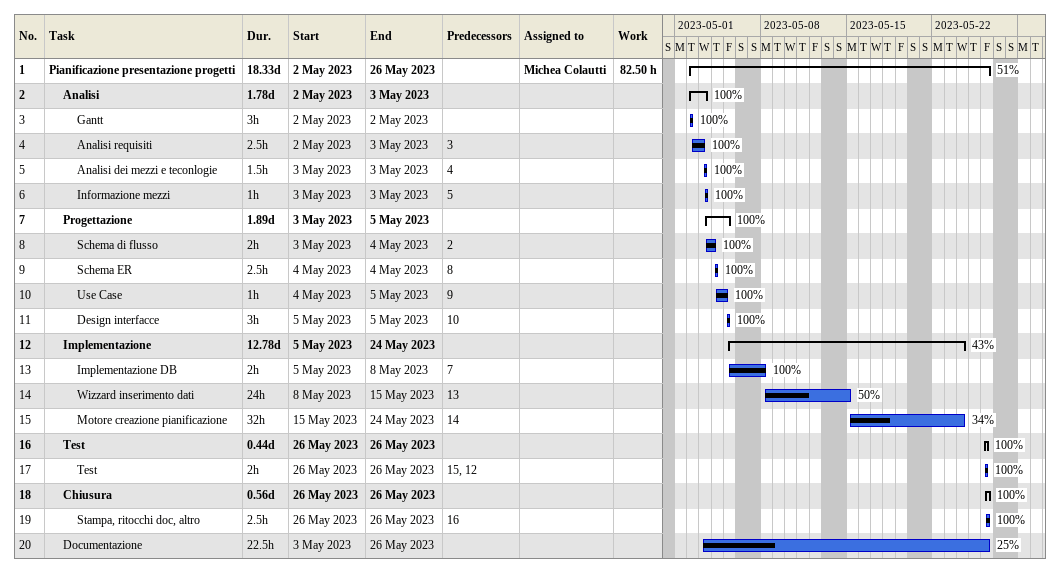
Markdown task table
| ID | Level | Task | Duration | Start | Finish | Predecessors | Resources | % complete | Work (h) |
|---|---|---|---|---|---|---|---|---|---|
| 1 | 1 | **Pianificazione presentazione progetti** | 18.33d | 2023-05-02 | 2023-05-26 |  | Michea Colautti | 51 | 82.50 |
| 2 | 2 | **Analisi** | 1.78d | 2023-05-02 | 2023-05-03 |  |  | 100 |  |
| 3 | 3 | Gantt | 3h | 2023-05-02 | 2023-05-02 |  |  | 100 |  |
| 4 | 3 | Analisi requisiti | 2.5h | 2023-05-02 | 2023-05-03 | 3 |  | 100 |  |
| 5 | 3 | Analisi dei mezzi e teconlogie | 1.5h | 2023-05-03 | 2023-05-03 | 4 |  | 100 |  |
| 6 | 3 | Informazione mezzi | 1h | 2023-05-03 | 2023-05-03 | 5 |  | 100 |  |
| 7 | 2 | **Progettazione** | 1.89d | 2023-05-03 | 2023-05-05 |  |  | 100 |  |
| 8 | 3 | Schema di flusso | 2h | 2023-05-03 | 2023-05-04 | 2 |  | 100 |  |
| 9 | 3 | Schema ER | 2.5h | 2023-05-04 | 2023-05-04 | 8 |  | 100 |  |
| 10 | 3 | Use Case | 1h | 2023-05-04 | 2023-05-05 | 9 |  | 100 |  |
| 11 | 3 | Design interfacce | 3h | 2023-05-05 | 2023-05-05 | 10 |  | 100 |  |
| 12 | 2 | **Implementazione** | 12.78d | 2023-05-05 | 2023-05-24 |  |  | 43 |  |
| 13 | 3 | Implementazione DB | 2h | 2023-05-05 | 2023-05-08 | 7 |  | 100 |  |
| 14 | 3 | Wizzard inserimento dati | 24h | 2023-05-08 | 2023-05-15 | 13 |  | 50 |  |
| 15 | 3 | Motore creazione pianificazione | 32h | 2023-05-15 | 2023-05-24 | 14 |  | 34 |  |
| 16 | 2 | **Test** | 0.44d | 2023-05-26 | 2023-05-26 |  |  | 100 |  |
| 17 | 3 | Test | 2h | 2023-05-26 | 2023-05-26 | 15, 12 |  | 100 |  |
| 18 | 2 | **Chiusura** | 0.56d | 2023-05-26 | 2023-05-26 |  |  | 100 |  |
| 19 | 3 | Stampa, ritocchi doc, altro | 2.5h | 2023-05-26 | 2023-05-26 | 16 |  | 100 |  |
| 20 | 2 | Documentazione | 22.5h | 2023-05-03 | 2023-05-26 |  |  | 25 |  |
